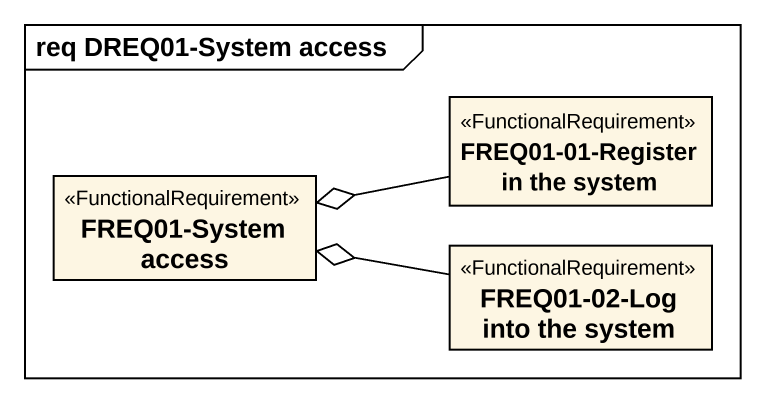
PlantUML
@startuml
mainframe req DREQ01-System access
hide circle
hide empty members
class "FREQ01-01-Register in the system" as FREQ01_01_Register_in_the <<FunctionalRequirement>>
class "FREQ01-System access" as FREQ01_System_access <<FunctionalRequirement>>
class "FREQ01-02-Log into the system" as FREQ01_02_Log_into_the <<FunctionalRequirement>>
FREQ01_01_Register_in_the -left-o FREQ01_System_access
FREQ01_02_Log_into_the -left-o FREQ01_System_access
@enduml
